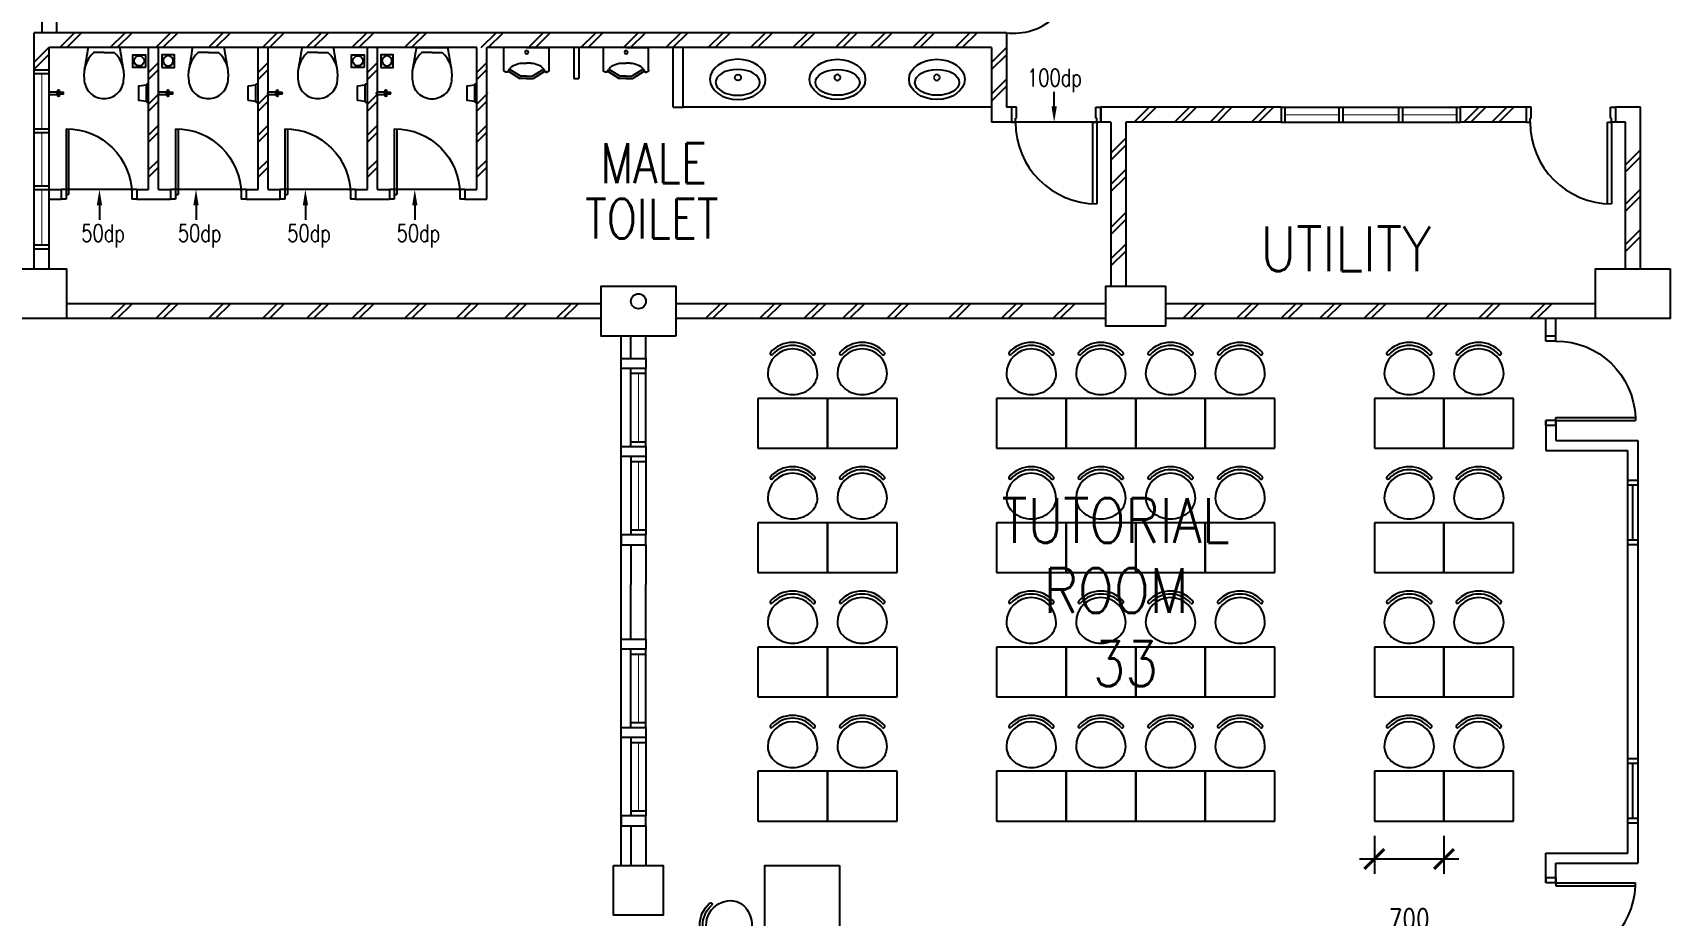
# Model space of a CAD drawing. Extents: x 2687779 to 2997471, y -863049 to -631414.
# Drawn here: x 2751126 to 2767591, y -651858 to -642983 of the extents above; entities that cross this region are included whole.
import ezdxf
from ezdxf.enums import TextEntityAlignment as Align

# ---------------------------------------------------------------- set-up
doc = ezdxf.new("R2010")
doc.units = 0
doc.header["$LTSCALE"] = 10
doc.header["$MEASUREMENT"] = 0
doc.header["$PDMODE"] = 34
doc.linetypes.add('DIVIDE', pattern=[1.25, 0.5, -0.25, 0, -0.25, 0, -0.25])
doc.layers.get('0').update_dxf_attribs({"linetype": 'CONTINUOUS'})
doc.layers.get('DEFPOINTS').update_dxf_attribs({"linetype": 'CONTINUOUS'})
for name, color, linetype in [('BO', 7, 'CONTINUOUS'), ('COL', 3, 'CONTINUOUS'), ('DOOR', 5, 'CONTINUOUS'), ('DR', 7, 'CONTINUOUS'), ('FIT', 5, 'CONTINUOUS'), ('FITT', 5, 'CONTINUOUS'), ('FURN', 1, 'CONTINUOUS'), ('FURN1', 7, 'CONTINUOUS'), ('H', 1, 'CONTINUOUS'), ('LINE', 7, 'CONTINUOUS'), ('partition', 7, 'CONTINUOUS'), ('PIPE', 5, 'DIVIDE'), ('RWDP', 145, 'CONTINUOUS'), ('SANI', 7, 'CONTINUOUS'), ('stair', 7, 'CONTINUOUS'), ('T25', 7, 'CONTINUOUS'), ('T50', 3, 'CONTINUOUS'), ('TEX', 2, 'CONTINUOUS'), ('WALL', 2, 'CONTINUOUS'), ('WIN', 5, 'CONTINUOUS')]:
    doc.layers.add(name, color=color, linetype=linetype)
doc.styles.add('DIMTEXT', font='romans.shx', dxfattribs={"width": 0.8, "height": 400})
doc.styles.add('ROMANS', font='romans.shx', dxfattribs={"width": 0.8, "height": 100})
doc.styles.get("Standard").update_dxf_attribs({"font": 'ROMANS.SHX'})
doc.dimstyles.new('STANDARD$0', dxfattribs={"dimscale": 0, "dimtxt": 8, "dimasz": 6, "dimexe": 1, "dimexo": 1, "dimgap": 3, "dimtad": 1, "dimdec": 0, "dimlfac": -1, "dimrnd": 1, "dimzin": 0, "dimdsep": 46, "dimtxsty": 'Standard', "dimcen": 0, "dimclrd": 5, "dimclre": 250, "dimadec": 0, "dimazin": 0, "dimtfac": 1, "dimtdec": 4, "dimtofl": 0, "dimtmove": 0, "dimatfit": 3, "dimfxl": 1, "dimtolj": 1, "dimtzin": 0, "dimarcsym": 0})

# ---------------------------------------------------------------- blocks, each defined once
blk = doc.blocks.new('FG')
at = {"layer": 'LINE', "linetype": 'Continuous'}
for points in [[(0, 0), (50, 0), (50, 100), (0, 100)], [(600, 0), (650, 0), (650, 100), (600, 100)]]:
    blk.add_lwpolyline(points, close=True, dxfattribs=at)
at = {"layer": 'LINE', "color": 5, "linetype": 'Continuous'}
for points in [[(600, 100), (50, 100)], [(50, 0), (600, 0)]]:
    blk.add_lwpolyline(points, dxfattribs=at)
at = {"layer": 'LINE', "color": 1, "linetype": 'Continuous'}
blk.add_lwpolyline([(50, 50), (600, 50)], dxfattribs=at)
blk = doc.blocks.new('100FT')
at = {"layer": 'PIPE', "linetype": 'Continuous'}
blk.add_circle((0, 0), 50, dxfattribs=at)
blk = doc.blocks.new('A$C7CE3714C')
at = {"layer": 'FIT'}
blk.add_lwpolyline([(0, 0), (126, 0), (126, 126), (0, 126)], close=True, dxfattribs=at)
at = {"layer": 'FIT', "xscale": -1}
blk.add_blockref('100FT', (63, 66), dxfattribs=at)
blk = doc.blocks.new('ELLIPSE')
blk.add_circle((0.5, 0.5), 0.5)
blk = doc.blocks.new('BASIN-01')
blk.add_circle((0, 0), 30.3)
for p, xscale, yscale, zscale in [((279, -221), -559.6811780125836, 404.3346891934725, 559.6811780125837), ((220, -179), -444.6356025322193, 259.9294430529471, 444.6356025322195)]:
    blk.add_blockref('ELLIPSE', p, dxfattribs=dict(xscale=xscale, yscale=yscale, zscale=zscale))
blk = doc.blocks.new('UR')
at = {"color": 7}
for p, q in [((0, 157), (-227, 157)), ((-227, -68), (-227, 157)), ((-43, 0), (0, 0)), ((0, 157), (228, 157)), ((43, 0), (0, 0)), ((228, -68), (228, 157)), ((-190, -88), (-207, -88)), ((-179, -83), (-68, -152)), ((-172, -59), (-58, -131)), ((0, -153), (-68, -153)), ((0, -131), (-58, -131)), ((0, -131), (58, -131)), ((0, -153), (68, -153)), ((172, -59), (58, -131)), ((179, -83), (68, -152)), ((190, -88), (208, -88))]:
    blk.add_line(p, q, dxfattribs=at)
blk.add_circle((-1, 111), 16.9, dxfattribs=at)
for centre, radius, start, end in [((-42, -174), 175, 90.221, 139.2623), ((42, -174), 175, 40.7377, 89.779), ((-207, -68), 20, 180, 270), ((-194, -70), 18.3, 252.6976, 328.5201), ((-115, -86), 64.8, 158.2045, 175.535), ((115, -86), 64.8, 4.465, 21.7955), ((194, -70), 18.3, 211.4799, 287.3024), ((208, -68), 20, 270, 0)]:
    blk.add_arc(centre, radius, start, end, dxfattribs=at)
blk = doc.blocks.new('DR-900-B')
at = {"layer": 'DR'}
for p, q in [((0, 900), (-150, 900)), ((-150, 900), (-150, 860)), ((-150, 860), (-110, 860)), ((-110, 860), (-110, 850)), ((-110, 850), (0, 850)), ((0, 850), (0, 900)), ((-150, 40), (-970, 40)), ((-969, 80), (-150, 80)), ((-150, 80), (-150, 40)), ((-150, 40), (-110, 40)), ((-150, 0), (-150, 40)), ((0, 0), (-150, 0)), ((-110, 50), (0, 50)), ((-110, 40), (-110, 50)), ((0, 50), (0, 0))]:
    blk.add_line(p, q, dxfattribs=at)
blk.add_arc((-150, 40), 820, 90, 180, dxfattribs=at)
blk = doc.blocks.new('D900')
at = {"layer": 'DOOR', "color": 7}
for p, q in [((50, 100), (50, 899)), ((80, 899), (50, 899)), ((80, 100), (80, 899)), ((0, 100), (0, 0)), ((0, 100), (50, 100)), ((0, 0), (50, 0)), ((50, 100), (50, 0)), ((50, 100), (80, 100)), ((850, 100), (850, 0)), ((850, 100), (900, 100)), ((850, 0), (900, 0)), ((900, 100), (900, 0))]:
    blk.add_line(p, q, dxfattribs=at)
blk.add_arc((50, 100), 800, 0, 87.8509, dxfattribs=at)
blk = doc.blocks.new('d760')
at = {"layer": 'DR', "color": 1}
for p, q in [((-760, -100), (-760, 0)), ((-710, 0), (-760, 0)), ((-710, -710), (-710, 0)), ((-710, -100), (-710, 0)), ((-50, -100), (-50, 0)), ((0, 0), (-50, 0)), ((0, -100), (0, 0)), ((-710, -100), (-760, -100)), ((-710, -50), (-685, -50)), ((-50, -100), (-710, -100)), ((-685, -710), (-685, -50)), ((0, -100), (-50, -100))]:
    blk.add_line(p, q, dxfattribs=at)
blk.add_arc((-710, -50), 660, 270, 0, dxfattribs=at)
blk = doc.blocks.new('CHAIR10')
at = {"layer": 'FURN1', "color": 1}
for centre, radius, start, end in [((-487, 712), 252, 140.136, 160.9198), ((-515, 735), 216, 116.3827, 140.136), ((-533, 772), 175, 90, 116.3827), ((-533, 697), 250, 270, 90), ((-328, 909), 15, 48.1599, 228.1599), ((-518, 697), 270, 311.8401, 48.1599), ((-518, 697), 300, 311.8401, 48.1599), ((-443, 697), 299, 160.9198, 180), ((-443, 697), 299, 180, 199.0802), ((-487, 682), 252, 199.0802, 219.864), ((-515, 658), 216, 219.864, 243.6173), ((-328, 485), 15, 131.8401, 311.8401), ((-533, 622), 175, 243.6173, 270)]:
    blk.add_arc(centre, radius, start, end, dxfattribs=at)
blk = doc.blocks.new('A$C782F2748')
at = {"layer": 'FURN'}
for p, q in [((563, 1400), (1063, 1400)), ((563, 700), (563, 1400)), ((1063, 1400), (1063, 700)), ((1063, 700), (563, 700)), ((563, 700), (1063, 700)), ((563, 0), (563, 700)), ((1063, 700), (1063, 0)), ((1063, 0), (563, 0))]:
    blk.add_line(p, q, dxfattribs=at)
at = {"linetype": 'Continuous', "xscale": -1, "rotation": 2.668041787501352e-08}
for p in [(-218, 353), (-218, -347)]:
    blk.add_blockref('CHAIR10', p, dxfattribs=at)
blk = doc.blocks.new('_ARCHTICK')
at = {"color": 0, "linetype": 'ByBlock', "const_width": 0.15}
blk.add_lwpolyline([(-0.5, -0.5), (0.5, 0.5)], dxfattribs=at)
blk = doc.blocks.new('*D472')
at = {"layer": 'DEFPOINTS', "color": 0, "linetype": 'Continuous', "transparency": 16777216}
for p in [(2764616, -650911), (2765316, -650911), (2764616, -651293)]:
    blk.add_point(p, dxfattribs=at)
at = {"layer": 'FURN', "color": 7, "linetype": 'Continuous', "lineweight": -2, "transparency": 16777216}
for p, q in [((2764616, -651061), (2764616, -651443)), ((2765316, -651061), (2765316, -651443)), ((2765466, -651293), (2764466, -651293))]:
    blk.add_line(p, q, dxfattribs=at)
at = {"layer": 'FURN', "color": 7, "linetype": 'Continuous', "lineweight": -2, "transparency": 16777216, "xscale": 200, "yscale": 200, "zscale": 200, "rotation": 180}
blk.add_blockref('_ARCHTICK', (2764616, -651293), dxfattribs=at)
at = {"layer": 'FURN', "color": 7, "linetype": 'Continuous', "lineweight": -2, "transparency": 16777216, "xscale": 200, "yscale": 200, "zscale": 200}
blk.add_blockref('_ARCHTICK', (2765316, -651293), dxfattribs=at)
at = {"layer": 'FURN', "color": 7, "linetype": 'Continuous', "transparency": 16777216, "insert": (2764966, -651893), "char_height": 200, "attachment_point": 5, "style": 'ROMANS'}
blk.add_mtext('\\A1;700', dxfattribs=at)

msp = doc.modelspace()

# ---------------------------------------------------------------- linework, layer by layer
at = {"color": 9}
for p in [(2757041.3, -651358.2), (2757041.3, -648533.2)]:
    msp.add_line(p, (2757041.3, -646033.2), dxfattribs=at)
at = {"linetype": 'Continuous'}
for p, q in [((2766341.3, -646883.2), (2766341.3, -647183.2)), ((2766441.3, -646883.2), (2766441.3, -647083.2)), ((2766441.3, -647083.2), (2767266.3, -647083.2)), ((2766341.3, -647183.2), (2767166.3, -647183.2)), ((2766341.3, -651233.2), (2767166.3, -651233.2)), ((2766341.3, -651533.2), (2766341.3, -651233.2)), ((2766441.3, -651333.2), (2767266.3, -651333.2)), ((2766441.3, -651533.2), (2766441.3, -651333.2))]:
    msp.add_line(p, q, dxfattribs=at)
at = {"layer": 'COL'}
for points in [[(2750966.3, -645358.2), (2751466.3, -645358.2), (2751466.3, -645858.2), (2750966.3, -645858.2)], [(2767591.3, -645358.2), (2767591.3, -645858.2), (2766841.3, -645858.2), (2766841.3, -645358.2)], [(2757591.3, -646033.2), (2756841.3, -646033.2), (2756841.3, -645533.2), (2757591.3, -645533.2)], [(2762516.3, -645933.2), (2761916.3, -645933.2), (2761916.3, -645533.2), (2762516.3, -645533.2)], [(2756966.3, -651358.2), (2757466.3, -651358.2), (2757466.3, -651858.2), (2756966.3, -651858.2)]]:
    msp.add_lwpolyline(points, close=True, dxfattribs=at)
at = {"layer": 'DOOR'}
msp.add_arc((2760991, -642383.8), 603.9, 262.93953, 311.27829, dxfattribs=at)
at = {"layer": 'DR', "linetype": 'Continuous', "ltscale": 10000}
msp.add_line((2761866.3, -643883.2), (2760966.3, -643883.2), dxfattribs=at)
at = {"layer": 'FITT'}
for p, q in [((2751296.8, -643578.2), (2751373.2, -643578.2)), ((2751296.8, -643603.2), (2751373.2, -643603.2)), ((2751380.4, -643573.9), (2751380.5, -643580.7)), ((2751380.5, -643600.6), (2751380.5, -643607.4)), ((2751390.4, -643573.9), (2751390.5, -643580.7)), ((2751390.5, -643600.6), (2751390.5, -643607.4)), ((2752396.8, -643578.2), (2752473.2, -643578.2)), ((2752396.8, -643603.2), (2752473.2, -643603.2)), ((2752480.4, -643573.9), (2752480.5, -643580.7)), ((2752480.5, -643600.6), (2752480.5, -643607.4)), ((2752490.4, -643573.9), (2752490.5, -643580.7)), ((2752490.5, -643600.6), (2752490.5, -643607.4)), ((2753496.8, -643578.2), (2753573.2, -643578.2)), ((2753496.8, -643603.2), (2753573.2, -643603.2)), ((2753580.4, -643573.9), (2753580.5, -643580.7)), ((2753580.5, -643600.6), (2753580.5, -643607.4)), ((2753590.4, -643573.9), (2753590.5, -643580.7)), ((2753590.5, -643600.6), (2753590.5, -643607.4)), ((2754588.1, -643578.2), (2754664.4, -643578.2)), ((2754588.1, -643603.2), (2754664.5, -643603.2)), ((2754671.7, -643573.9), (2754671.7, -643580.7)), ((2754671.7, -643600.6), (2754671.7, -643607.4)), ((2754681.7, -643573.9), (2754681.7, -643580.7)), ((2754681.7, -643600.6), (2754681.7, -643607.4))]:
    msp.add_line(p, q, dxfattribs=at)
at = {"layer": 'FITT', "elevation": 0}
for points in [[(2751401.3, -643598.1), (2751428, -643598.1, 0.9999995), (2751428, -643583.1), (2751401.3, -643583.1)], [(2752501.3, -643598.1), (2752528, -643598.1, 0.9999995), (2752528, -643583.1), (2752501.3, -643583.1)], [(2753601.3, -643598.1), (2753628, -643598.1, 0.9999995), (2753628, -643583.1), (2753601.3, -643583.1)], [(2754692.5, -643598.1), (2754719.2, -643598.1, 0.9999995), (2754719.2, -643583.1), (2754692.5, -643583.1)]]:
    msp.add_lwpolyline(points, format="xyb", dxfattribs=at)
at = {"layer": 'FITT'}
for centre, radius in [((2751385.5, -643590.7), 11.1), ((2751385.4, -643566.9), 8.61), ((2751385.5, -643614.4), 8.61), ((2752485.5, -643590.7), 11.1), ((2752485.4, -643566.9), 8.61), ((2752485.5, -643614.4), 8.61), ((2753585.5, -643590.7), 11.1), ((2753585.4, -643566.9), 8.61), ((2753585.5, -643614.4), 8.61), ((2754676.7, -643590.7), 11.1), ((2754676.7, -643566.9), 8.61), ((2754676.7, -643614.4), 8.61)]:
    msp.add_circle(centre, radius, dxfattribs=at)
for centre, radius, start, end in [((2751300.1, -643590.7), 12.9, 104.6714, 255.39645), ((2751385.5, -643590.7), 17.5, 106.78275, 253.2851), ((2751385.5, -643590.7), 17.5, 286.78275, 73.2851), ((2752400.1, -643590.7), 12.9, 104.6714, 255.39645), ((2752485.5, -643590.7), 17.5, 106.78275, 253.2851), ((2752485.5, -643590.7), 17.5, 286.78275, 73.2851), ((2753500.1, -643590.7), 12.9, 104.6714, 255.39645), ((2753585.5, -643590.7), 17.5, 106.78275, 253.2851), ((2753585.5, -643590.7), 17.5, 286.78275, 73.2851), ((2754591.3, -643590.7), 12.9, 104.6714, 255.39645), ((2754676.7, -643590.7), 17.5, 106.78275, 253.2851), ((2754676.7, -643590.7), 17.5, 286.78275, 73.2851), ((2755700.1, -643590.7), 12.9, 104.6714, 255.39645)]:
    msp.add_arc(centre, radius, start, end, dxfattribs=at)
at = {"layer": 'FURN'}
msp.add_lwpolyline([(2759236.3, -651358.2), (2759236.3, -652558.2), (2758486.3, -652558.2), (2758486.3, -651358.2)], close=True, dxfattribs=at)
at = {"layer": 'H'}
for p, q in [((2751141.3, -643279), (2751291.3, -643129)), ((2751396.5, -643133.2), (2751546.5, -642983.2)), ((2751467.2, -643133.2), (2751617.2, -642983.2)), ((2751905.5, -643133.2), (2752055.5, -642983.2)), ((2751976.2, -643133.2), (2752126.2, -642983.2)), ((2752362.3, -643133.2), (2752512.3, -642983.2)), ((2752433, -643133.2), (2752583, -642983.2)), ((2752891.8, -643133.2), (2753041.8, -642983.2)), ((2752962.5, -643133.2), (2753112.5, -642983.2)), ((2753434.4, -643133.2), (2753584.4, -642983.2)), ((2753505.2, -643133.2), (2753655.2, -642983.2)), ((2753878.5, -643133.2), (2754028.5, -642983.2)), ((2753949.2, -643133.2), (2754099.2, -642983.2)), ((2754335.3, -643133.2), (2754485.3, -642983.2)), ((2754406, -643133.2), (2754556, -642983.2)), ((2754864.8, -643133.2), (2755014.8, -642983.2)), ((2754935.5, -643133.2), (2755085.5, -642983.2)), ((2755634.4, -643133.2), (2755784.4, -642983.2)), ((2755705.2, -643133.2), (2755855.2, -642983.2)), ((2756109, -643133.2), (2756259, -642983.2)), ((2756179.8, -643133.2), (2756329.8, -642983.2)), ((2756638.5, -643133.2), (2756788.5, -642983.2)), ((2756709.2, -643133.2), (2756859.2, -642983.2)), ((2757064.8, -643133.2), (2757214.8, -642983.2)), ((2757135.5, -643133.2), (2757285.5, -642983.2)), ((2757491, -643133.2), (2757641, -642983.2)), ((2757561.7, -643133.2), (2757711.7, -642983.2)), ((2757917.2, -643133.2), (2758067.2, -642983.2)), ((2757988, -643133.2), (2758138, -642983.2)), ((2758343.5, -643133.2), (2758493.5, -642983.2)), ((2758414.2, -643133.2), (2758564.2, -642983.2)), ((2758769.7, -643133.2), (2758919.7, -642983.2)), ((2758840.4, -643133.2), (2758990.4, -642983.2)), ((2759196, -643133.2), (2759346, -642983.2)), ((2759266.7, -643133.2), (2759416.7, -642983.2)), ((2759547.4, -643133.2), (2759697.4, -642983.2)), ((2759618.1, -643133.2), (2759768.1, -642983.2)), ((2759973.6, -643133.2), (2760123.6, -642983.2)), ((2760044.3, -643133.2), (2760194.3, -642983.2)), ((2760399.8, -643133.2), (2760549.8, -642983.2)), ((2760470.6, -643133.2), (2760620.6, -642983.2)), ((2760766.3, -643283.2), (2760916.3, -643133.2)), ((2751141.3, -643349.7), (2751291.3, -643199.7)), ((2752291.3, -643381.8), (2752391.3, -643281.8)), ((2753391.3, -643381.8), (2753491.3, -643281.8)), ((2754491.3, -643381.8), (2754591.3, -643281.8)), ((2755591.3, -643381.8), (2755691.3, -643281.8)), ((2760766.3, -643353.9), (2760916.3, -643203.9)), ((2752291.3, -643452.5), (2752391.3, -643352.5)), ((2753391.3, -643452.5), (2753491.3, -643352.5)), ((2754491.3, -643452.5), (2754591.3, -643352.5)), ((2755591.3, -643452.5), (2755691.3, -643352.5)), ((2760766.3, -643599.7), (2760916.3, -643449.7)), ((2752291.3, -643701.3), (2752391.3, -643601.3)), ((2753391.3, -643701.3), (2753491.3, -643601.3)), ((2754491.3, -643701.3), (2754591.3, -643601.3)), ((2755591.3, -643701.3), (2755691.3, -643601.3)), ((2760766.3, -643670.4), (2760916.3, -643520.4)), ((2752291.3, -643772), (2752391.3, -643672)), ((2753391.3, -643772), (2753491.3, -643672)), ((2754491.3, -643772), (2754591.3, -643672)), ((2755591.3, -643772), (2755691.3, -643672)), ((2762200.8, -643883.2), (2762350.8, -643733.2)), ((2762271.5, -643883.2), (2762421.5, -643733.2)), ((2762605.8, -643883.2), (2762755.8, -643733.2)), ((2762676.5, -643883.2), (2762826.5, -643733.2)), ((2762963.8, -643883.2), (2763113.8, -643733.2)), ((2763034.5, -643883.2), (2763184.5, -643733.2)), ((2763380.8, -643883.2), (2763530.8, -643733.2)), ((2763451.5, -643883.2), (2763601.5, -643733.2)), ((2765516.1, -643883.2), (2765666.1, -643733.2)), ((2765586.9, -643883.2), (2765736.9, -643733.2)), ((2765798.1, -643883.2), (2765948.1, -643733.2)), ((2765868.9, -643883.2), (2766018.9, -643733.2)), ((2752291.3, -644013.1), (2752391.3, -643913.1)), ((2753391.3, -644013.1), (2753491.3, -643913.1)), ((2754491.3, -644013.1), (2754591.3, -643913.1)), ((2755591.3, -644013.1), (2755691.3, -643913.1)), ((2752291.3, -644083.8), (2752391.3, -643983.8)), ((2753391.3, -644083.8), (2753491.3, -643983.8)), ((2754491.3, -644083.8), (2754591.3, -643983.8)), ((2755591.3, -644083.8), (2755691.3, -643983.8)), ((2761966.3, -644193.4), (2762116.3, -644043.4)), ((2761966.3, -644264.2), (2762116.3, -644114.2)), ((2752291.3, -644363.4), (2752391.3, -644263.4)), ((2753391.3, -644363.4), (2753491.3, -644263.4)), ((2754491.3, -644363.4), (2754591.3, -644263.4)), ((2755591.3, -644363.4), (2755691.3, -644263.4)), ((2767141.3, -644310.5), (2767291.3, -644160.5)), ((2767141.3, -644381.2), (2767291.3, -644231.2)), ((2752291.3, -644434.1), (2752391.3, -644334.1)), ((2753391.3, -644434.1), (2753491.3, -644334.1)), ((2754491.3, -644434.1), (2754591.3, -644334.1)), ((2755591.3, -644434.1), (2755691.3, -644334.1)), ((2761966.3, -644509.9), (2762116.3, -644359.9)), ((2761966.3, -644580.6), (2762116.3, -644430.6)), ((2767141.3, -644707.3), (2767291.3, -644557.3)), ((2767141.3, -644778), (2767291.3, -644628)), ((2761966.3, -644941.4), (2762116.3, -644791.4)), ((2761966.3, -645012.1), (2762116.3, -644862.1)), ((2761966.3, -645257.9), (2762116.3, -645107.9)), ((2767141.3, -645111.3), (2767291.3, -644961.3)), ((2767141.3, -645182), (2767291.3, -645032)), ((2761966.3, -645328.6), (2762116.3, -645178.6)), ((2751905.5, -645858.2), (2752055.5, -645708.2)), ((2751976.2, -645858.2), (2752126.2, -645708.2)), ((2752362.3, -645858.2), (2752512.3, -645708.2)), ((2752433, -645858.2), (2752583, -645708.2)), ((2752891.8, -645858.2), (2753041.8, -645708.2)), ((2752962.5, -645858.2), (2753112.5, -645708.2)), ((2753434.4, -645858.2), (2753584.4, -645708.2)), ((2753505.2, -645858.2), (2753655.2, -645708.2)), ((2753878.5, -645858.2), (2754028.5, -645708.2)), ((2753949.2, -645858.2), (2754099.2, -645708.2)), ((2754335.3, -645858.2), (2754485.3, -645708.2)), ((2754406, -645858.2), (2754556, -645708.2)), ((2754864.8, -645858.2), (2755014.8, -645708.2)), ((2754935.5, -645858.2), (2755085.5, -645708.2)), ((2755382.4, -645858.2), (2755532.4, -645708.2)), ((2755453.1, -645858.2), (2755603.1, -645708.2)), ((2755870.8, -645858.2), (2756020.8, -645708.2)), ((2755941.5, -645858.2), (2756091.5, -645708.2)), ((2756388.4, -645858.2), (2756538.4, -645708.2)), ((2756459.1, -645858.2), (2756609.1, -645708.2)), ((2757891.8, -645858.2), (2758041.8, -645708.2)), ((2757962.5, -645858.2), (2758112.5, -645708.2)), ((2758434.4, -645858.2), (2758584.4, -645708.2)), ((2758505.2, -645858.2), (2758655.2, -645708.2)), ((2758878.5, -645858.2), (2759028.5, -645708.2)), ((2758949.2, -645858.2), (2759099.2, -645708.2)), ((2759268.4, -645858.2), (2759418.4, -645708.2)), ((2759339.2, -645858.2), (2759489.2, -645708.2)), ((2759712.5, -645858.2), (2759862.5, -645708.2)), ((2759783.2, -645858.2), (2759933.2, -645708.2)), ((2760335.3, -645858.2), (2760485.3, -645708.2)), ((2760406, -645858.2), (2760556, -645708.2)), ((2760864.8, -645858.2), (2761014.8, -645708.2)), ((2760935.5, -645858.2), (2761085.5, -645708.2)), ((2761382.4, -645858.2), (2761532.4, -645708.2)), ((2761453.1, -645858.2), (2761603.1, -645708.2)), ((2762688.8, -645858.2), (2762838.8, -645708.2)), ((2762759.5, -645858.2), (2762909.5, -645708.2)), ((2763231.4, -645858.2), (2763381.4, -645708.2)), ((2763302.2, -645858.2), (2763452.2, -645708.2)), ((2763675.5, -645858.2), (2763825.5, -645708.2)), ((2763746.2, -645858.2), (2763896.2, -645708.2)), ((2764065.4, -645858.2), (2764215.4, -645708.2)), ((2764136.2, -645858.2), (2764286.2, -645708.2)), ((2764509.5, -645858.2), (2764659.5, -645708.2)), ((2764580.2, -645858.2), (2764730.2, -645708.2)), ((2765132.3, -645858.2), (2765282.3, -645708.2)), ((2765203, -645858.2), (2765353, -645708.2)), ((2765661.8, -645858.2), (2765811.8, -645708.2)), ((2765732.5, -645858.2), (2765882.5, -645708.2)), ((2766179.4, -645858.2), (2766329.4, -645708.2)), ((2766250.1, -645858.2), (2766400.1, -645708.2))]:
    msp.add_line(p, q, dxfattribs=at)
at = {"layer": 'partition'}
msp.add_line((2760766.3, -643733.2), (2757666.3, -643733.2), dxfattribs=at)
at = {"layer": 'partition', "linetype": 'Continuous'}
for p, q in [((2766341.3, -646033.2), (2766341.3, -645858.2)), ((2766441.3, -646033.2), (2766441.3, -645858.2)), ((2767266.3, -647083.2), (2767266.3, -647533.2)), ((2767266.3, -648133.2), (2767266.3, -650333.2)), ((2767266.3, -650883.2), (2767266.3, -651333.2))]:
    msp.add_line(p, q, dxfattribs=at)
at = {"layer": 'RWDP', "color": 142, "linetype": 'Continuous'}
msp.add_circle((2757216.3, -645683.2), 75, dxfattribs=at)
at = {"layer": 'SANI'}
for p, q in [((2752001.8, -643133.2), (2751682.1, -643133.2)), ((2753051.7, -643133.2), (2752731.9, -643133.2)), ((2754151.3, -643133.2), (2753831.5, -643133.2)), ((2755300.9, -643134.4), (2754981.2, -643134.4)), ((2751652.4, -643180.9), (2751652.4, -643180.9)), ((2751842.4, -643180.9), (2751736.9, -643180.9)), ((2751841.5, -643180.9), (2751947, -643180.9)), ((2752031.5, -643180.9), (2752031.5, -643180.9)), ((2752702.3, -643180.9), (2752702.2, -643180.9)), ((2752892.2, -643180.9), (2752786.7, -643180.9)), ((2752891.3, -643180.9), (2752996.8, -643180.9)), ((2753081.3, -643180.9), (2753081.3, -643180.9)), ((2753801.9, -643180.9), (2753801.9, -643180.9)), ((2753991.9, -643180.9), (2753886.4, -643180.9)), ((2753991, -643180.9), (2754096.5, -643180.9)), ((2754181, -643180.9), (2754181, -643180.9)), ((2754951.5, -643182.1), (2754951.5, -643182.1)), ((2755141.5, -643182.1), (2755036, -643182.1)), ((2755140.6, -643182.1), (2755246.1, -643182.1))]:
    msp.add_line(p, q, dxfattribs=at)
at = {"layer": 'SANI', "color": 7}
for p, q in [((2756566.3, -643133.2), (2756566.3, -643442.4)), ((2756616.3, -643133.2), (2756616.3, -643442.4)), ((2756566.3, -643442.4), (2756616.3, -643442.4))]:
    msp.add_line(p, q, dxfattribs=at)
at = {"layer": 'SANI', "color": 1}
for p, q in [((2761396.3, -643723.2), (2761396.3, -643576.9)), ((2751796.5, -644718.2), (2751796.5, -644864.5)), ((2752767.4, -644718.2), (2752767.4, -644864.5)), ((2753867.4, -644718.2), (2753867.4, -644864.5)), ((2754967.4, -644718.2), (2754967.4, -644864.5))]:
    msp.add_line(p, q, dxfattribs=at)
for points in [[(2752266.3, -643675.5), (2752196.7, -643665.6, -0.373687), (2752192.4, -643660.6), (2752192.6, -643520.5, -0.373687), (2752196.9, -643515.6), (2752266.6, -643505.8)], [(2752291.3, -643677.3), (2752291.3, -643504.1, 0.4601841), (2752266.3, -643505.9)], [(2752266.6, -643505.9), (2752266.3, -643675.5, 0.5654258), (2752294.5, -643672.9, 0.4601841)], [(2753366.3, -643675.5), (2753296.7, -643665.6, -0.373687), (2753292.4, -643660.6), (2753292.6, -643520.5, -0.373687), (2753296.9, -643515.6), (2753366.6, -643505.8)], [(2753391.3, -643677.3), (2753391.3, -643504.1, 0.4601841), (2753366.3, -643505.9)], [(2753366.6, -643505.9), (2753366.3, -643675.5, 0.5654258), (2753394.5, -643672.9, 0.4601841)], [(2754466.3, -643675.5), (2754396.7, -643665.6, -0.373687), (2754392.4, -643660.6), (2754392.6, -643520.5, -0.373687), (2754396.9, -643515.6), (2754466.6, -643505.8)], [(2754491.3, -643677.3), (2754491.3, -643504.1, 0.4601841), (2754466.3, -643505.9)], [(2754466.6, -643505.9), (2754466.3, -643675.5, 0.5654258), (2754494.5, -643672.9, 0.4601841)], [(2755566.3, -643675.5), (2755496.7, -643665.6, -0.373687), (2755492.4, -643660.6), (2755492.6, -643520.5, -0.373687), (2755496.9, -643515.6), (2755566.6, -643505.8)], [(2755591.3, -643677.3), (2755591.3, -643504.1, 0.4601841), (2755566.3, -643505.9)], [(2755566.6, -643505.9), (2755566.3, -643675.5, 0.5654258), (2755594.5, -643672.9, 0.4601841)]]:
    msp.add_lwpolyline(points, format="xyb", dxfattribs=at)
at = {"layer": 'SANI'}
for centre, radius, start, end in [((2775611.6, -647207.7), 24273.9, 170.33681, 170.89893), ((2728072.3, -647207.7), 24273.9, 9.10107, 9.66319), ((2776661.4, -647207.7), 24273.9, 170.33681, 170.89893), ((2729122.1, -647207.7), 24273.9, 9.10107, 9.66319), ((2777761.1, -647207.7), 24273.9, 170.33681, 170.89893), ((2730221.8, -647207.7), 24273.9, 9.10107, 9.66319), ((2778910.7, -647209), 24273.9, 170.33681, 170.89893), ((2731371.4, -647209), 24273.9, 9.10107, 9.66319), ((2751936.9, -643403.4), 296.7, 131.76878, 188.34412), ((2751747.1, -643403.4), 296.7, 351.65588, 48.23122), ((2752986.7, -643403.4), 296.7, 131.76878, 188.34412), ((2752796.9, -643403.4), 296.7, 351.65588, 48.23122), ((2754086.3, -643403.4), 296.7, 131.76878, 188.34412), ((2753896.5, -643403.4), 296.7, 351.65588, 48.23122), ((2755235.9, -643404.7), 296.7, 131.76878, 188.34412), ((2755046.2, -643404.7), 296.7, 351.65588, 48.23122), ((2751840.7, -643448.1), 197.4, 179.51694, 271.02679), ((2751843.2, -643448.1), 197.4, 268.97321, 0.48306), ((2752890.5, -643448.1), 197.4, 179.51694, 271.02679), ((2752893, -643448.1), 197.4, 268.97321, 0.48306), ((2753990.2, -643448.1), 197.4, 179.51694, 271.02679), ((2753992.7, -643448.1), 197.4, 268.97321, 0.48306), ((2755139.8, -643449.4), 197.4, 179.51694, 271.02679), ((2755142.3, -643449.4), 197.4, 268.97321, 0.48306)]:
    msp.add_arc(centre, radius, start, end, dxfattribs=at)
at = {"layer": 'SANI', "color": 1}
for points in [[(2761369.7, -643723.2), (2761423, -643723.2), (2761396.3, -643883.2)], [(2751769.8, -644718.2), (2751823.1, -644718.2), (2751796.5, -644558.2)], [(2752740.8, -644718.2), (2752794.1, -644718.2), (2752767.4, -644558.2)], [(2753840.8, -644718.2), (2753894.1, -644718.2), (2753867.4, -644558.2)], [(2754940.8, -644718.2), (2754994.1, -644718.2), (2754967.4, -644558.2)]]:
    msp.add_solid(points, dxfattribs=at)
at = {"layer": 'stair'}
for p, q in [((2767166.3, -647533.2), (2767166.3, -647183.2)), ((2767166.3, -650333.2), (2767166.3, -648133.2)), ((2767166.3, -651233.2), (2767166.3, -650883.2))]:
    msp.add_line(p, q, dxfattribs=at)
at = {"layer": 'WALL'}
for p, q in [((2751141.3, -643358.2), (2751141.3, -642983.2)), ((2760916.3, -642983.2), (2751141.3, -642983.2)), ((2751291.3, -643358.2), (2751291.3, -643133.2)), ((2755591.3, -643133.2), (2751291.3, -643133.2)), ((2752291.3, -644558.2), (2752291.3, -643133.2)), ((2752391.3, -644558.2), (2752391.3, -643133.2)), ((2753391.3, -644558.2), (2753391.3, -643133.2)), ((2753491.3, -644558.2), (2753491.3, -643133.2)), ((2754491.3, -644558.2), (2754491.3, -643133.2)), ((2754591.3, -644558.2), (2754591.3, -643133.2)), ((2755591.3, -644558.2), (2755591.3, -643133.2)), ((2760766.3, -643133.2), (2755691.3, -643133.2)), ((2755691.3, -644658.2), (2755691.3, -643133.2)), ((2757566.3, -643733.2), (2757566.3, -643133.2)), ((2757666.3, -643733.2), (2757666.3, -643133.2)), ((2760766.3, -643133.2), (2760766.3, -643883.2)), ((2760916.3, -642983.2), (2760916.3, -643733.2)), ((2751291.3, -643358.2), (2751141.3, -643358.2)), ((2757566.3, -643733.2), (2757666.3, -643733.2)), ((2760966.3, -643733.2), (2760916.3, -643733.2)), ((2761866.3, -643883.2), (2761866.3, -643733.2)), ((2763678.8, -643733.2), (2761866.3, -643733.2)), ((2766141.3, -643733.2), (2765478.8, -643733.2)), ((2767291.3, -643733.2), (2767041.3, -643733.2)), ((2767291.3, -645358.2), (2767291.3, -643733.2)), ((2760966.3, -643883.2), (2760766.3, -643883.2)), ((2761966.3, -643883.2), (2761866.3, -643883.2)), ((2761966.3, -643883.2), (2761966.3, -645533.2)), ((2762116.3, -643883.2), (2762116.3, -645533.2)), ((2763678.8, -643883.2), (2762116.3, -643883.2)), ((2766141.3, -643883.2), (2765478.8, -643883.2)), ((2767141.3, -643883.2), (2767041.3, -643883.2)), ((2767141.3, -645358.2), (2767141.3, -643883.2)), ((2751291.3, -644558.2), (2751411.3, -644558.2)), ((2752171.3, -644558.2), (2752291.3, -644558.2)), ((2752391.3, -644558.2), (2752511.3, -644558.2)), ((2753271.3, -644558.2), (2753391.3, -644558.2)), ((2753491.3, -644558.2), (2753611.3, -644558.2)), ((2754371.3, -644558.2), (2754491.3, -644558.2)), ((2754591.3, -644558.2), (2754711.3, -644558.2)), ((2755471.3, -644558.2), (2755591.3, -644558.2)), ((2751291.3, -644658.2), (2751411.3, -644658.2)), ((2752171.3, -644658.2), (2752511.3, -644658.2)), ((2753271.3, -644658.2), (2753611.3, -644658.2)), ((2754371.3, -644658.2), (2754711.3, -644658.2)), ((2755471.3, -644658.2), (2755691.3, -644658.2)), ((2751141.3, -645358.2), (2751141.3, -645158.2)), ((2751291.3, -645158.2), (2751141.3, -645158.2)), ((2751291.3, -645358.2), (2751291.3, -645158.2)), ((2756841.3, -645708.2), (2751466.3, -645708.2)), ((2761916.3, -645708.2), (2757591.3, -645708.2)), ((2766841.3, -645708.2), (2762516.3, -645708.2)), ((2756841.3, -645858.2), (2751466.3, -645858.2)), ((2761916.3, -645858.2), (2757591.3, -645858.2)), ((2766841.3, -645858.2), (2762516.3, -645858.2)), ((2757141.3, -646258.2), (2757141.3, -646033.2)), ((2757291.3, -646258.2), (2757291.3, -646033.2)), ((2757141.3, -648133.2), (2757141.3, -648533.2)), ((2757291.3, -648133.2), (2757291.3, -648533.2)), ((2757141.3, -649083.2), (2757141.3, -648533.2)), ((2757291.3, -649083.2), (2757291.3, -648533.2)), ((2757141.3, -650958.2), (2757141.3, -651358.2)), ((2757291.3, -650958.2), (2757291.3, -651358.2))]:
    msp.add_line(p, q, dxfattribs=at)
for points in [[(2757041.3, -646258.2), (2757291.3, -646258.2), (2757291.3, -646358.2), (2757041.3, -646358.2)], [(2757041.3, -647145.7), (2757291.3, -647145.7), (2757291.3, -647245.7), (2757041.3, -647245.7)], [(2757041.3, -648133.2), (2757291.3, -648133.2), (2757291.3, -648033.2), (2757041.3, -648033.2)], [(2757041.3, -649083.2), (2757291.3, -649083.2), (2757291.3, -649183.2), (2757041.3, -649183.2)], [(2757041.3, -649970.7), (2757291.3, -649970.7), (2757291.3, -650070.7), (2757041.3, -650070.7)], [(2757041.3, -650958.2), (2757291.3, -650958.2), (2757291.3, -650858.2), (2757041.3, -650858.2)]]:
    msp.add_lwpolyline(points, close=True, dxfattribs=at)
at = {"layer": 'WIN'}
for p, q in [((2751216.3, -642233.2), (2751216.3, -642983.2)), ((2751366.3, -642983.2), (2751366.3, -642233.2)), ((2751141.3, -645158.2), (2751141.3, -643358.2)), ((2751291.3, -643396.2), (2751141.3, -643396.2)), ((2751291.3, -645158.2), (2751291.3, -643358.2)), ((2763678.8, -643733.2), (2765478.8, -643733.2)), ((2763678.8, -643733.2), (2763678.8, -643883.2)), ((2763716.8, -643733.2), (2763716.8, -643883.2)), ((2764259.8, -643733.2), (2764259.8, -643883.2)), ((2764297.8, -643733.2), (2764297.8, -643883.2)), ((2764859.8, -643733.2), (2764859.8, -643883.2)), ((2764897.8, -643733.2), (2764897.8, -643883.2)), ((2765440.8, -643733.2), (2765440.8, -643883.2)), ((2765478.8, -643733.2), (2765478.8, -643883.2)), ((2751291.3, -643951.9), (2751141.3, -643951.9)), ((2763678.8, -643883.2), (2765478.8, -643883.2)), ((2751291.3, -643989.9), (2751141.3, -643989.9)), ((2751291.3, -644526.5), (2751141.3, -644526.5)), ((2751291.3, -644564.5), (2751141.3, -644564.5)), ((2751291.3, -645120.2), (2751141.3, -645120.2)), ((2757141.3, -647145.7), (2757141.3, -646358.2)), ((2757141.3, -646408.2), (2757291.3, -646408.2)), ((2757291.3, -647145.7), (2757291.3, -646358.2)), ((2757141.3, -647095.7), (2757291.3, -647095.7)), ((2757141.3, -647245.7), (2757141.3, -648033.2)), ((2757291.3, -647245.7), (2757291.3, -648033.2)), ((2757141.3, -647295.7), (2757291.3, -647295.7)), ((2757141.3, -647983.2), (2757291.3, -647983.2)), ((2757141.3, -649970.7), (2757141.3, -649183.2)), ((2757141.3, -649233.2), (2757291.3, -649233.2)), ((2757291.3, -649970.7), (2757291.3, -649183.2)), ((2757141.3, -649920.7), (2757291.3, -649920.7)), ((2757141.3, -650070.7), (2757141.3, -650858.2)), ((2757141.3, -650120.7), (2757291.3, -650120.7)), ((2757291.3, -650070.7), (2757291.3, -650858.2)), ((2757141.3, -650808.2), (2757291.3, -650808.2))]:
    msp.add_line(p, q, dxfattribs=at)
at = {"layer": 'WIN', "const_width": 10, "flags": 128}
for points in [[(2751216.3, -643951.9), (2751216.3, -643396.2)], [(2764259.8, -643808.2), (2763716.8, -643808.2)], [(2764297.8, -643808.2), (2764859.8, -643808.2)], [(2764897.8, -643808.2), (2765440.8, -643808.2)], [(2751216.3, -644526.5), (2751216.3, -643989.9)], [(2751216.3, -645120.2), (2751216.3, -644564.5)], [(2757216.3, -647095.7), (2757216.3, -646408.2)], [(2757216.3, -647295.7), (2757216.3, -647983.2)], [(2757216.3, -649920.7), (2757216.3, -649233.2)], [(2757216.3, -650120.7), (2757216.3, -650808.2)]]:
    msp.add_lwpolyline(points, dxfattribs=at)

# ---------------------------------------------------------------- block references
at = {"layer": 'BO', "linetype": 'Continuous', "xscale": -1, "rotation": 180}
for p in [(2752171.3, -644658.2), (2753271.3, -644658.2), (2754371.3, -644658.2), (2755471.3, -644658.2)]:
    msp.add_blockref('d760', p, dxfattribs=at)
at = {"layer": 'FURN', "xscale": -1}
for name, p, rotation in [('A$C782F2748', (2759816.3, -646097.8), 90.00000010672167), ('A$C782F2748', (2762216.3, -646097.8), 90.00000010672167), ('A$C782F2748', (2763616.3, -646097.8), 90.00000010672167), ('A$C782F2748', (2766016.3, -646097.8), 90.00000010672167), ('A$C782F2748', (2759816.3, -647347.8), 90.00000010672167), ('A$C782F2748', (2762216.3, -647347.8), 90.00000010672167), ('A$C782F2748', (2763616.3, -647347.8), 90.00000010672167), ('A$C782F2748', (2766016.3, -647347.8), 90.00000010672167), ('A$C782F2748', (2759816.3, -648597.8), 90.00000010672167), ('A$C782F2748', (2762216.3, -648597.8), 90.00000010672167), ('A$C782F2748', (2763616.3, -648597.8), 90.00000010672167), ('A$C782F2748', (2766016.3, -648597.8), 90.00000010672167), ('A$C782F2748', (2759816.3, -649847.8), 90.00000010672167), ('A$C782F2748', (2762216.3, -649847.8), 90.00000010672167), ('A$C782F2748', (2763616.3, -649847.8), 90.00000010672167), ('A$C782F2748', (2766016.3, -649847.8), 90.00000010672167), ('CHAIR10', (2757614.1, -652657.5), 1.067216715000541e-07)]:
    msp.add_blockref(name, p, dxfattribs=dict(at, rotation=rotation))
at = {"layer": 'LINE', "linetype": 'Continuous', "xscale": -1, "rotation": 270}
for p in [(2767166.3, -648133.2), (2767166.3, -650933.2)]:
    msp.add_blockref('FG', p, dxfattribs=at)
at = {"layer": 'SANI'}
msp.add_blockref('BASIN-01', (2758216.3, -643433.2), dxfattribs=at)
at = {"layer": 'SANI', "xscale": -1}
for p in [(2759216.3, -643433.2), (2760216.3, -643433.2)]:
    msp.add_blockref('BASIN-01', p, dxfattribs=at)
at = {"layer": 'stair', "xscale": -1, "rotation": 270}
msp.add_blockref('D900', (2766341.3, -646933.2), dxfattribs=at)
at = {"layer": 'stair', "rotation": 270}
msp.add_blockref('D900', (2766341.3, -651483.2), dxfattribs=at)
at = {"layer": 'T25', "xscale": -1}
for p in [(2752258.3, -643332.4), (2752258.3, -643332.4), (2754458.3, -643332.4), (2754458.3, -643332.4)]:
    msp.add_blockref('A$C7CE3714C', p, dxfattribs=at)
at = {"layer": 'T25'}
for p in [(2752424.4, -643332.4), (2752424.4, -643332.4), (2754624.4, -643332.4), (2754624.4, -643332.4)]:
    msp.add_blockref('A$C7CE3714C', p, dxfattribs=at)
at = {"layer": 'WALL', "xscale": -1}
for p in [(2756091.3, -643290), (2757091.4, -643290)]:
    msp.add_blockref('UR', p, dxfattribs=at)
at = {"layer": 'WALL', "linetype": 'Continuous', "rotation": 90}
for p in [(2761866.3, -643733.2), (2767041.3, -643733.2)]:
    msp.add_blockref('DR-900-B', p, dxfattribs=at)

# ---------------------------------------------------------------- texts
at = {"layer": 'T50', "color": 4, "style": 'DIMTEXT', "width": 0.8}
for s, p in [('MALE', (2757368.6, -644295.2, 3887.4)), ('TOILET', (2757350.5, -644852.1, 3887.4))]:
    msp.add_text(s, height=400, dxfattribs=at).set_placement(p, align=Align.MIDDLE)
at = {"layer": 'T50', "color": 3, "style": 'ROMANS', "width": 0.85}
for s, p in [('UTILITY', (2763469.7, -645381.9)), ('TUTORIAL', (2760865.8, -648113.9)), ('ROOM', (2761291.1, -648818.2)), ('33', (2761785.2, -649553.1))]:
    msp.add_text(s, height=450, dxfattribs=at).set_placement(p)
at = {"layer": 'TEX', "color": 7, "ltscale": 0.5, "style": 'ROMANS', "width": 0.75}
msp.add_text('100dp', height=175, dxfattribs=at).set_placement((2761124.5, -643522.2))
at = {"layer": 'TEX', "color": 1, "ltscale": 0.5, "style": 'ROMANS', "width": 0.75}
for p in [(2751614.3, -645085.8), (2752585.3, -645085.8), (2753685.3, -645085.8), (2754785.3, -645085.8)]:
    msp.add_text('50dp', height=175, dxfattribs=at).set_placement(p)

# ---------------------------------------------------------------- dimensions: what is measured, and where the dimension line sits
at = {"layer": 'FURN', "color": 30, "linetype": 'Continuous'}
dim = msp.add_linear_dim(base=(2764616.3, -651293.1), p1=(2765316.3, -650911.3), p2=(2764616.3, -650911.3), dimstyle='STANDARD$0', override={"dimscale": 100, "dimtxt": 2, "dimasz": 2, "dimexe": 1.5, "dimexo": 1.5, "dimgap": 1, "dimtxsty": 'ROMANS', "dimblk": 'ARCHTICK', "dimdle": 1.5, "dimclrd": 7, "dimclre": 7, "dimclrt": 7, "dimtdec": 0, "dimtmove": 2}, dxfattribs=at)
dim.commit()
dim.dimension.update_dxf_attribs({"geometry": '*D472', "text_midpoint": (2764966.3, -651893.1)})

doc.saveas('drawing.dxf')
